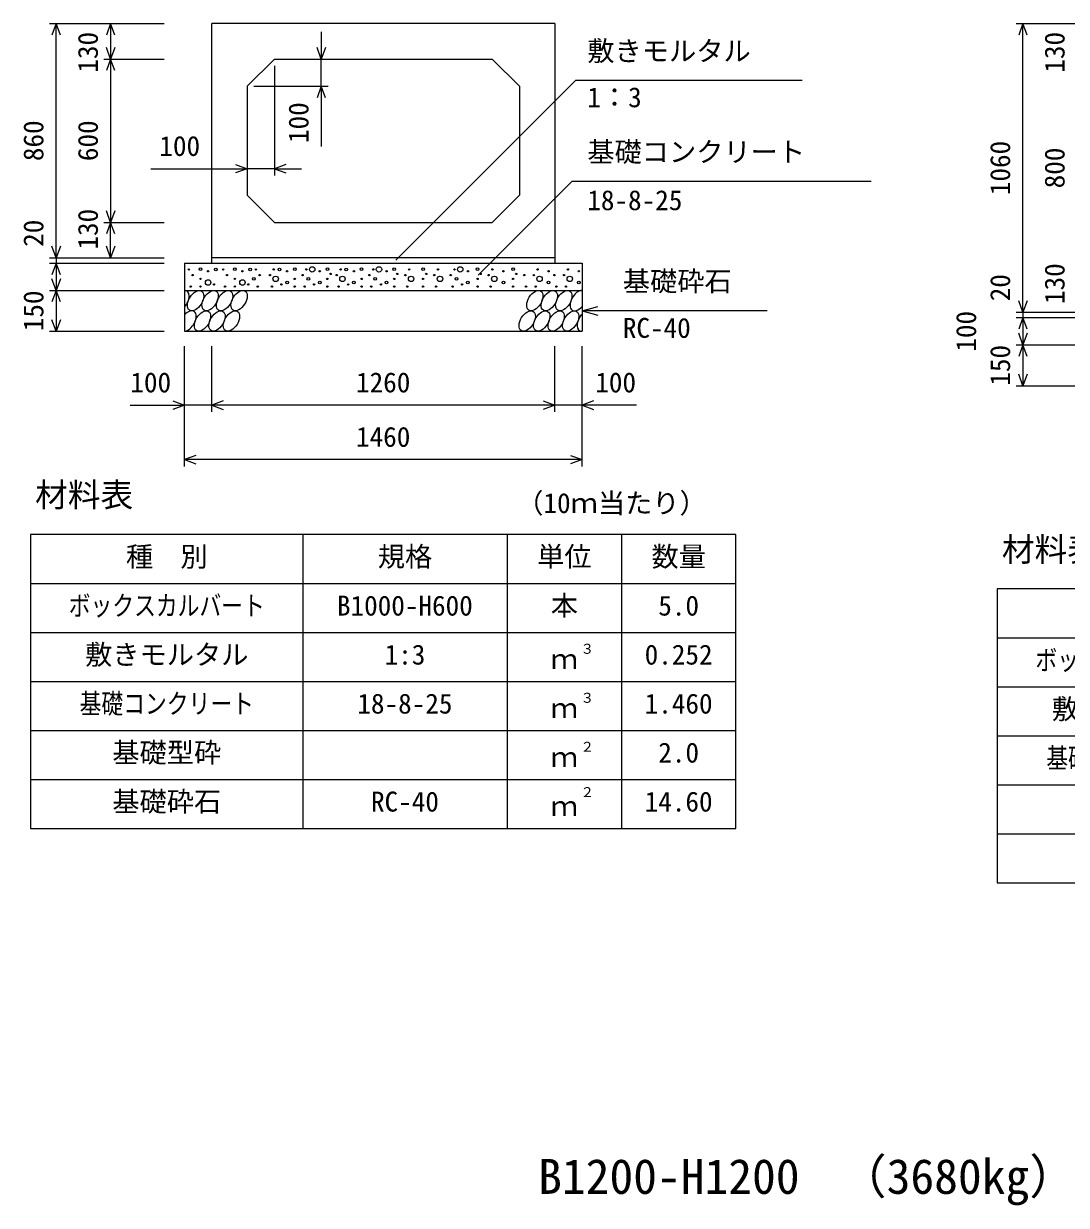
# Model space of a CAD drawing. Units: millimetres, scale not verified. Extents: x -25170 to 75630, y 0 to 35640.
# Drawn here: x 49119 to 52948, y 22551 to 26892 of the extents above; entities that cross this region are included whole.
import ezdxf
from ezdxf.enums import TextEntityAlignment as Align

# ---------------------------------------------------------------- set-up
doc = ezdxf.new("R2010")
doc.units = ezdxf.units.MM
doc.header["$LTSCALE"] = 60
for name, color, linetype, lineweight in [('DIM', 7, 'Continuous', 25), ('HATCH', 6, 'Continuous', 25), ('HYO', 3, 'Continuous', 25), ('HYO2', 4, 'Continuous', 25), ('OUTLINE', 3, 'Continuous', 25), ('TXT', 7, 'Continuous', 25)]:
    doc.layers.add(name, color=color, linetype=linetype, lineweight=lineweight)
doc.styles.add('ＭＳ ゴシック', font='')
doc.styles.get('ＭＳ ゴシック').set_extended_font_data('MS Gothic')

msp = doc.modelspace()

# ---------------------------------------------------------------- linework, layer by layer
at = {"layer": 'DIM'}
for p, q in [((49213.88, 26891.89), (49634.98, 26891.89)), ((49238.88, 26891.89), (49223.49, 26849.6)), ((49238.88, 26031.89), (49238.88, 26891.89)), ((49254.27, 26849.6), (49238.88, 26891.89)), ((49438.88, 26891.89), (49423.49, 26849.6)), ((49438.88, 26891.89), (49438.88, 26761.89)), ((49454.27, 26849.6), (49438.88, 26891.89)), ((52763.88, 26891.89), (53184.98, 26891.89)), ((52788.88, 26891.89), (52773.49, 26849.6)), ((52788.88, 25831.89), (52788.88, 26891.89)), ((52804.27, 26849.6), (52788.88, 26891.89)), ((50212.46, 26861.89), (50212.46, 26761.89)), ((49438.88, 26761.89), (49423.49, 26804.17)), ((49454.27, 26804.17), (49438.88, 26761.89)), ((50212.46, 26761.89), (50197.07, 26804.17)), ((50227.85, 26804.17), (50212.46, 26761.89)), ((49413.88, 26761.89), (49634.98, 26761.89)), ((49438.88, 26761.89), (49423.49, 26719.6)), ((49438.88, 26761.89), (49438.88, 26161.89)), ((49454.27, 26719.6), (49438.88, 26761.89)), ((50212.46, 26661.89), (50212.46, 26761.89)), ((50039.98, 26736.89), (50039.98, 26333.87)), ((49964.98, 26661.89), (50237.46, 26661.89)), ((50212.46, 26661.89), (50197.07, 26619.6)), ((50227.85, 26619.6), (50212.46, 26661.89)), ((50212.46, 26661.89), (50212.46, 26441.01)), ((50486.2, 26022.55), (51146.48, 26682.83)), ((51978.89, 26682.83), (51146.48, 26682.83)), ((49585.88, 26358.87), (49939.98, 26358.87)), ((49897.7, 26374.26), (49939.98, 26358.87)), ((49939.98, 26358.87), (49897.7, 26343.48)), ((50039.98, 26358.87), (49939.98, 26358.87)), ((50082.27, 26374.26), (50039.98, 26358.87)), ((50039.98, 26358.87), (50139.98, 26358.87)), ((50039.98, 26358.87), (50082.27, 26343.48)), ((50788.01, 25968.16), (51132.07, 26312.22)), ((52231.62, 26312.22), (51132.07, 26312.22)), ((49438.88, 26161.89), (49423.49, 26204.17)), ((49454.27, 26204.17), (49438.88, 26161.89)), ((49413.88, 26161.89), (49634.98, 26161.89)), ((49438.88, 26161.89), (49423.49, 26119.6)), ((49438.88, 26031.89), (49438.88, 26161.89)), ((49454.27, 26119.6), (49438.88, 26161.89)), ((49238.88, 26031.89), (49223.49, 26074.17)), ((49254.27, 26074.17), (49238.88, 26031.89)), ((49438.88, 26031.89), (49423.49, 26074.17)), ((49454.27, 26074.17), (49438.88, 26031.89)), ((49213.88, 26031.89), (49634.98, 26031.89)), ((49213.88, 26011.89), (49634.98, 26011.89)), ((49238.88, 26011.89), (49223.49, 25969.6)), ((49238.88, 26031.89), (49238.88, 26011.89)), ((49238.88, 26011.89), (49238.88, 25911.89)), ((49254.27, 25969.6), (49238.88, 26011.89)), ((49238.88, 25911.89), (49223.49, 25954.17)), ((49254.27, 25954.17), (49238.88, 25911.89)), ((49213.88, 25911.89), (49634.98, 25911.89)), ((49238.88, 25911.89), (49223.49, 25869.6)), ((49238.88, 25911.89), (49238.88, 25761.89)), ((49254.27, 25869.6), (49238.88, 25911.89)), ((52788.88, 25831.89), (52773.49, 25874.17)), ((52804.27, 25874.17), (52788.88, 25831.89)), ((51169.98, 25836.89), (51227.94, 25852.42)), ((51849.79, 25836.89), (51169.98, 25836.89)), ((51169.98, 25836.89), (51227.94, 25821.36)), ((52763.88, 25831.89), (53184.98, 25831.89)), ((52788.88, 25831.89), (52788.88, 25811.89)), ((49238.88, 25761.89), (49223.49, 25804.17)), ((49254.27, 25804.17), (49238.88, 25761.89)), ((52763.88, 25811.89), (53184.98, 25811.89)), ((52788.88, 25811.89), (52773.49, 25769.6)), ((52788.88, 25811.89), (52788.88, 25711.89)), ((52804.27, 25769.6), (52788.88, 25811.89)), ((49213.88, 25761.89), (49634.98, 25761.89)), ((52788.88, 25711.89), (52773.49, 25754.17)), ((52804.27, 25754.17), (52788.88, 25711.89)), ((49709.98, 25265.28), (49709.98, 25706.89)), ((49809.98, 25465.28), (49809.98, 25706.89)), ((51069.98, 25465.28), (51069.98, 25706.89)), ((51069.98, 25465.28), (51069.98, 25706.89)), ((51169.98, 25265.28), (51169.98, 25706.89)), ((52763.88, 25711.89), (53184.98, 25711.89)), ((52788.88, 25711.89), (52773.49, 25669.6)), ((52788.88, 25711.89), (52788.88, 25561.89)), ((52804.27, 25669.6), (52788.88, 25711.89)), ((52788.88, 25561.89), (52773.49, 25604.17)), ((52804.27, 25604.17), (52788.88, 25561.89)), ((52763.88, 25561.89), (53184.98, 25561.89)), ((49510.44, 25490.28), (49709.98, 25490.28)), ((49667.7, 25505.67), (49709.98, 25490.28)), ((49709.98, 25490.28), (49667.7, 25474.88)), ((49809.98, 25490.28), (49709.98, 25490.28)), ((49852.27, 25505.67), (49809.98, 25490.28)), ((51069.98, 25490.28), (49809.98, 25490.28)), ((49809.98, 25490.28), (49852.27, 25474.88)), ((51027.7, 25505.67), (51069.98, 25490.28)), ((51069.98, 25490.28), (51027.7, 25474.88)), ((51169.98, 25490.28), (51069.98, 25490.28)), ((51212.27, 25505.67), (51169.98, 25490.28)), ((51369.53, 25490.28), (51169.98, 25490.28)), ((51169.98, 25490.28), (51212.27, 25474.88)), ((49752.27, 25305.67), (49709.98, 25290.28)), ((51169.98, 25290.28), (49709.98, 25290.28)), ((49709.98, 25290.28), (49752.27, 25274.88)), ((51127.7, 25305.67), (51169.98, 25290.28)), ((51169.98, 25290.28), (51127.7, 25274.88))]:
    msp.add_line(p, q, dxfattribs=at)
at = {"layer": 'HATCH'}
for centre, radius in [((49725.95, 25989.07), 2.5), ((49739.97, 25968.05), 2.5), ((49768.84, 25989.94), 5), ((49796.88, 25982.06), 2.5), ((49824.92, 25989.07), 5), ((49852.05, 25989.07), 2.5), ((49866.07, 25968.05), 2.5), ((49894.95, 25989.94), 5), ((49922.99, 25982.06), 2.5), ((49951.02, 25989.07), 5), ((49972.05, 25989.07), 2.5), ((49986.07, 25968.05), 2.5), ((50023.89, 25968.05), 2.5), ((50044.92, 25954.05), 10), ((50037.91, 25989.07), 2.5), ((50058.94, 25989.07), 5), ((50086.98, 25982.06), 2.5), ((50115.01, 25989.94), 5), ((50143.89, 25968.05), 2.5), ((50157.91, 25989.07), 2.5), ((50178.94, 25989.07), 10), ((50206.98, 25982.06), 2.5), ((50235.01, 25989.94), 5), ((50246.35, 25972.37), 2.5), ((50269.11, 25968.05), 2.5), ((50290.14, 25954.05), 10), ((50283.13, 25989.07), 2.5), ((50304.16, 25989.07), 5), ((50332.2, 25982.06), 2.5), ((50360.24, 25989.94), 5), ((50389.11, 25968.05), 2.5), ((50403.13, 25989.07), 2.5), ((50424.16, 25989.07), 10), ((50452.2, 25982.06), 2.5), ((50480.24, 25989.94), 5), ((50491.58, 25972.37), 2.5), ((50521.04, 25968.05), 2.5), ((50542.07, 25954.05), 10), ((50535.06, 25989.07), 2.5), ((50586.34, 25989.94), 5), ((50597.68, 25972.37), 2.5), ((50627.14, 25968.05), 2.5), ((50648.17, 25954.05), 10), ((50641.16, 25989.07), 2.5), ((50687.54, 25968.05), 2.5), ((50701.56, 25989.07), 2.5), ((50722.59, 25989.07), 10), ((50750.63, 25982.06), 2.5), ((50786.17, 25989.94), 5), ((50797.51, 25972.37), 2.5), ((50826.97, 25968.05), 2.5), ((50848, 25954.05), 10), ((50840.98, 25989.07), 2.5), ((50881.27, 25982.06), 2.5), ((50916.8, 25989.94), 5), ((50928.14, 25972.37), 2.5), ((50957.6, 25968.05), 2.5), ((50992.86, 25968.05), 2.5), ((51013.89, 25954.05), 10), ((51006.88, 25989.07), 2.5), ((51047.16, 25982.06), 2.5), ((51068.67, 25968.05), 2.5), ((51103.92, 25968.05), 2.5), ((51124.95, 25954.05), 10), ((51117.94, 25989.07), 2.5), ((51158.22, 25982.06), 2.5), ((49732.96, 25926.04), 2.5), ((49768.84, 25954.05), 2.5), ((49768.84, 25926.04), 2.5), ((49796.88, 25940.92), 10), ((49817.91, 25933.91), 2.5), ((49859.06, 25926.04), 2.5), ((49894.95, 25954.05), 2.5), ((49894.95, 25926.04), 2.5), ((49922.99, 25940.92), 10), ((49944.01, 25933.91), 2.5), ((49965.04, 25954.05), 5), ((49979.06, 25926.04), 2.5), ((50030.9, 25926.04), 2.5), ((50065.95, 25933.91), 2.5), ((50086.98, 25940.92), 5), ((50115.01, 25954.05), 2.5), ((50115.01, 25926.04), 2.5), ((50150.9, 25926.04), 2.5), ((50164.92, 25954.05), 5), ((50185.95, 25933.91), 2.5), ((50206.98, 25940.92), 5), ((50235.01, 25954.05), 2.5), ((50235.01, 25926.04), 2.5), ((50276.12, 25926.04), 2.5), ((50311.17, 25933.91), 2.5), ((50332.2, 25940.92), 5), ((50360.24, 25954.05), 2.5), ((50360.24, 25926.04), 2.5), ((50396.12, 25926.04), 2.5), ((50410.14, 25954.05), 5), ((50431.17, 25933.91), 2.5), ((50452.2, 25940.92), 5), ((50480.24, 25954.05), 2.5), ((50480.24, 25926.04), 2.5), ((50528.05, 25926.04), 2.5), ((50586.34, 25954.05), 2.5), ((50586.34, 25926.04), 2.5), ((50634.15, 25926.04), 2.5), ((50694.55, 25926.04), 2.5), ((50708.57, 25954.05), 5), ((50729.6, 25933.91), 2.5), ((50750.63, 25940.92), 5), ((50786.17, 25954.05), 2.5), ((50786.17, 25926.04), 2.5), ((50833.98, 25926.04), 2.5), ((50881.27, 25940.92), 5), ((50916.8, 25954.05), 2.5), ((50916.8, 25926.04), 2.5), ((50964.61, 25926.04), 2.5), ((50999.87, 25926.04), 2.5), ((51047.16, 25940.92), 5), ((51075.68, 25926.04), 2.5), ((51110.93, 25926.04), 2.5), ((51158.22, 25940.92), 5)]:
    msp.add_circle(centre, radius, dxfattribs=at)
for centre, start_param, end_param in [((49697.62, 25874.37), 4.385593, 6.6745444), ((51156.12, 25874.37), 0.3357715, 4.4411806), ((49722.94, 25799.38), 3.5111464, 7.548991), ((51181.44, 25799.38), 1.2110787, 3.5658734)]:
    msp.add_ellipse(centre, major_axis=(21.81, 35.31), ratio=0.5792, start_param=start_param, end_param=end_param, dxfattribs=at)
for centre in [(49750.83, 25874.37), (49804.03, 25874.37), (49857.24, 25874.37), (49910.45, 25874.37), (50996.5, 25874.37), (51049.71, 25874.37), (51102.91, 25874.37), (49776.15, 25799.38), (49829.35, 25799.38), (49882.56, 25799.38), (50968.61, 25799.38), (51021.82, 25799.38), (51075.03, 25799.38), (51128.23, 25799.38)]:
    msp.add_ellipse(centre, major_axis=(21.81, 35.31), ratio=0.5792, dxfattribs=at)
at = {"layer": 'HYO'}
for p, q in [((51734.98, 25015.28), (49144.98, 25015.28)), ((49144.98, 25015.28), (49144.98, 23935.28)), ((50144.98, 25015.28), (50144.98, 23935.28)), ((50894.98, 25015.28), (50894.98, 23935.28)), ((51314.98, 25015.28), (51314.98, 23935.28)), ((51734.98, 23935.28), (51734.98, 25015.28)), ((49144.98, 24835.28), (51734.98, 24835.28)), ((55284.98, 24815.28), (52694.98, 24815.28)), ((52694.98, 24815.28), (52694.98, 23735.28)), ((52694.98, 24635.28), (55284.98, 24635.28)), ((49144.98, 23935.28), (51734.98, 23935.28)), ((52694.98, 23735.28), (55284.98, 23735.28))]:
    msp.add_line(p, q, dxfattribs=at)
at = {"layer": 'HYO2'}
for p, q in [((49144.98, 24655.28), (51734.98, 24655.28)), ((49144.98, 24475.28), (51734.98, 24475.28)), ((52694.98, 24455.28), (55284.98, 24455.28)), ((49144.98, 24295.28), (51734.98, 24295.28)), ((52694.98, 24275.28), (55284.98, 24275.28)), ((49144.98, 24115.28), (51734.98, 24115.28)), ((52694.98, 24095.28), (55284.98, 24095.28)), ((52694.98, 23915.28), (55284.98, 23915.28))]:
    msp.add_line(p, q, dxfattribs=at)
at = {"layer": 'OUTLINE'}
for p, q in [((49809.98, 26011.89), (49809.98, 26891.89)), ((51069.98, 26891.89), (49809.98, 26891.89)), ((51069.98, 26891.89), (51069.98, 26011.89)), ((49939.98, 26661.89), (50039.98, 26761.89)), ((50039.98, 26761.89), (50839.98, 26761.89)), ((50839.98, 26761.89), (50939.98, 26661.89)), ((49939.98, 26661.89), (49939.98, 26261.89)), ((50939.98, 26661.89), (50939.98, 26261.89)), ((50039.98, 26161.89), (49939.98, 26261.89)), ((50839.98, 26161.89), (50939.98, 26261.89)), ((50039.98, 26161.89), (50839.98, 26161.89)), ((49709.98, 26011.89), (49709.98, 25761.89)), ((49709.98, 26011.89), (51169.98, 26011.89)), ((51069.98, 26031.89), (49809.98, 26031.89)), ((51169.98, 26011.89), (51169.98, 25761.89)), ((49709.98, 25911.89), (51169.98, 25911.89)), ((49709.98, 25761.89), (51169.98, 25761.89))]:
    msp.add_line(p, q, dxfattribs=at)

# ---------------------------------------------------------------- texts
at = {"layer": 'DIM', "style": 'ＭＳ ゴシック'}
for s, p in [('130', (49413.88, 26711.89)), ('130', (52963.88, 26711.89)), ('100', (50187.46, 26453.39)), ('860', (49213.88, 26386.89)), ('600', (49413.88, 26386.89)), ('1060', (52763.88, 26261.89)), ('800', (52963.88, 26286.89)), ('130', (49413.88, 26061.89)), ('20', (49213.88, 26071.96)), ('130', (52963.88, 25861.89)), ('20', (52763.88, 25871.96)), ('150', (49213.88, 25761.89)), ('100', (52638.88, 25686.89)), ('150', (52763.88, 25561.89))]:
    msp.add_text(s, height=73.31, rotation=90, dxfattribs=at).set_placement(p, align=Align.BOTTOM_LEFT)
for s, p in [('敷きモルタル', (51189.33, 26732.83)), ('1：3', (51189.33, 26562.72)), ('100', (49617.84, 26383.87)), ('基礎コンクリート', (51189.33, 26362.22)), ('18-8-25', (51189.33, 26184.59)), ('基礎砕石', (51319.72, 25886.89)), ('RC-40', (51319.72, 25715.51)), ('100', (49511.34, 25515.28)), ('1260', (50339.98, 25515.28)), ('100', (51218.62, 25515.28)), ('1460', (50339.98, 25315.28))]:
    msp.add_text(s, height=73.31, dxfattribs=at).set_placement(p, align=Align.BOTTOM_LEFT)
at = {"layer": 'TXT', "style": 'ＭＳ ゴシック'}
for s, height, p in [('材料表', 87.98, (49161.65, 25090.28)), ('（10ｍ当たり）', 73.31, (50928.31, 25071.94)), ('材料表', 87.98, (52711.65, 24890.28)), ('種\u3000別', 73.31, (49494.98, 24875.28)), ('規格', 73.31, (50419.98, 24875.28)), ('単位', 73.31, (51004.98, 24875.28)), ('数量', 73.31, (51424.98, 24875.28)), ('B1000-H600', 73.31, (50269.98, 24695.28)), ('本', 73.31, (51054.98, 24695.28)), ('5.0', 73.31, (51449.98, 24695.28)), ('敷きモルタル', 73.31, (49344.98, 24515.28)), ('1:3', 73.31, (50444.98, 24515.28)), ('ｍ', 73.31, (51054.98, 24498.61)), ('３', 36.66, (51164.22, 24565.89)), ('0.252', 73.31, (51399.98, 24515.28)), ('18-8-25', 73.31, (50344.98, 24335.28)), ('３', 36.66, (51164.22, 24385.89)), ('1.460', 73.31, (51399.98, 24335.28)), ('敷きモルタル', 73.31, (52894.98, 24315.28)), ('ｍ', 73.31, (51054.98, 24318.61)), ('基礎型砕', 73.31, (49444.98, 24155.28)), ('２', 36.66, (51164.22, 24205.89)), ('2.0', 73.31, (51449.98, 24155.28)), ('ｍ', 73.31, (51054.98, 24138.61)), ('基礎砕石', 73.31, (49444.98, 23975.28)), ('RC-40', 73.31, (50394.98, 23975.28)), ('２', 36.66, (51164.22, 24039.22)), ('14.60', 73.31, (51399.98, 23975.28)), ('ｍ', 73.31, (51054.98, 23958.61)), ('B1200-H1200', 128.3, (51008.73, 22554.39)), ('（3680kg）', 128.3, (52113.57, 22554.39))]:
    msp.add_text(s, height=height, dxfattribs=at).set_placement(p, align=Align.BOTTOM_LEFT)
at = {"layer": 'TXT', "style": 'ＭＳ ゴシック', "width": 0.8}
for s, p in [('ボックスカルバート', (49284.98, 24695.28)), ('ボックスカルバート', (52834.98, 24495.28)), ('基礎コンクリート', (49324.98, 24335.28)), ('基礎コンクリート', (52874.98, 24135.28))]:
    msp.add_text(s, height=73.31, dxfattribs=at).set_placement(p, align=Align.BOTTOM_LEFT)

doc.saveas('drawing.dxf')
